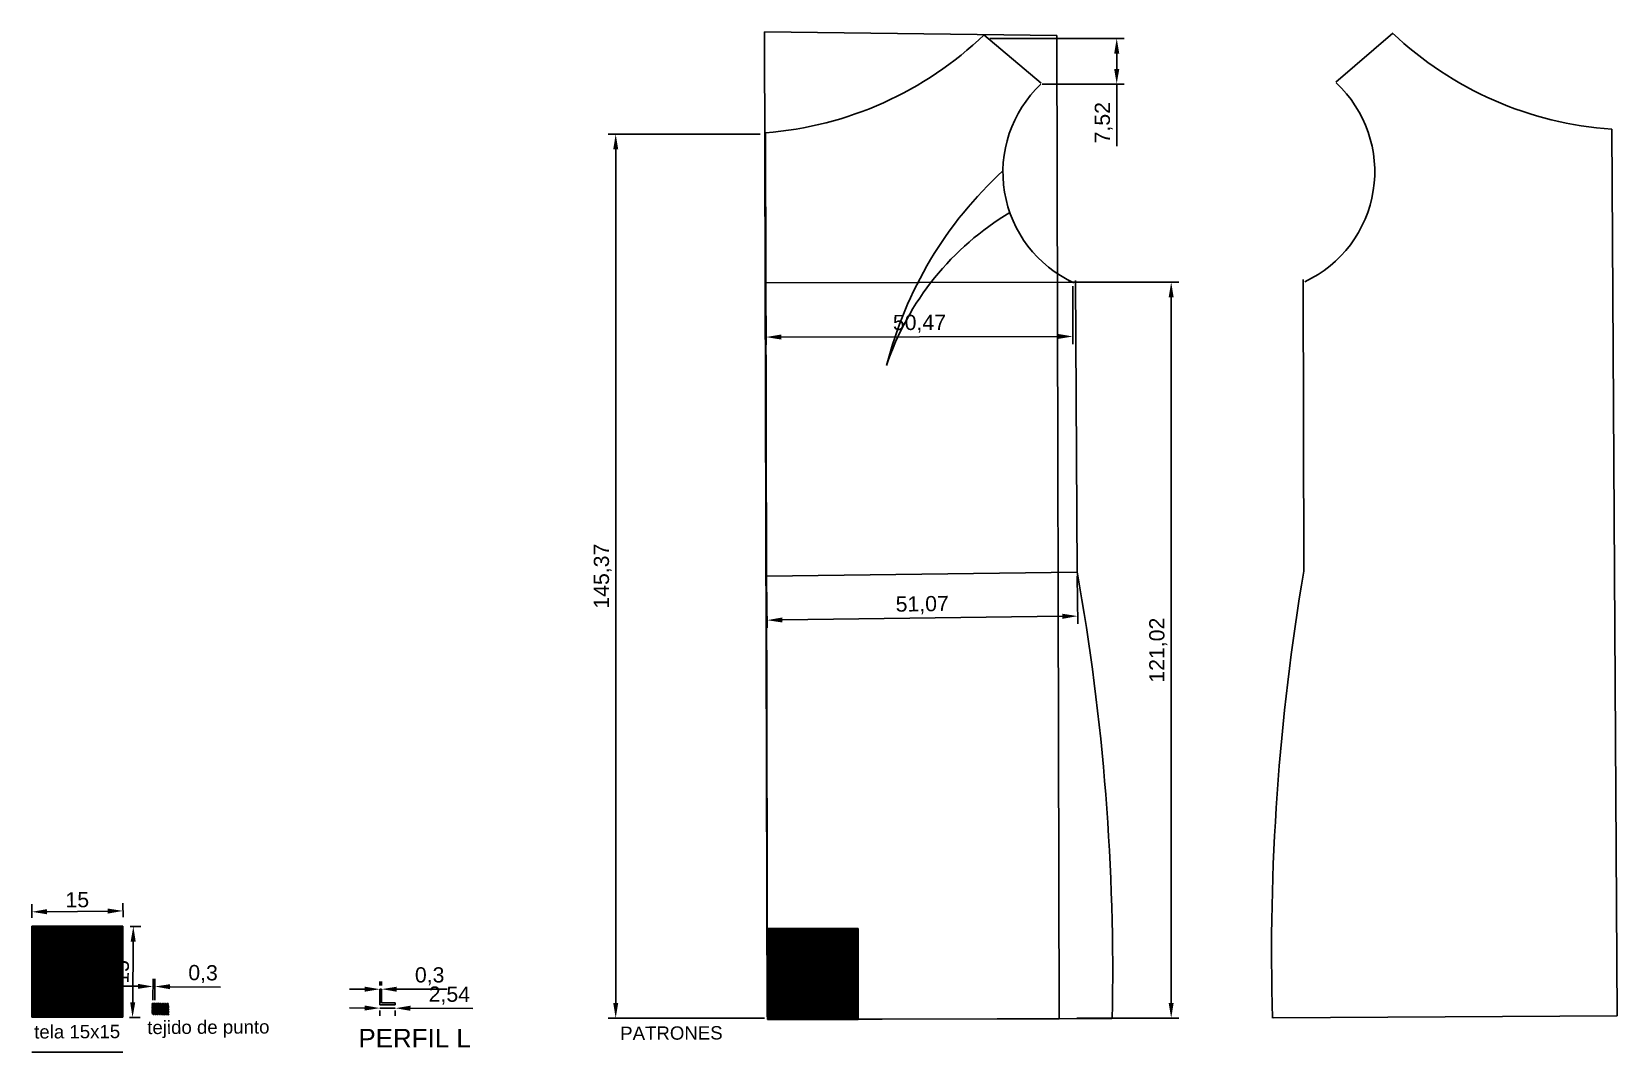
# Model space of a CAD drawing. Header units: millimetres. Extents: x 0 to 261, y -6 to 162.
import ezdxf

# ---------------------------------------------------------------- set-up
doc = ezdxf.new("R2010")
doc.units = ezdxf.units.MM
doc.styles.get("Standard").update_dxf_attribs({"font": 'arial.ttf'})
doc.dimstyles.new('ISO-25', dxfattribs={"dimtxt": 2.5, "dimasz": 2.5, "dimexe": 1.25, "dimexo": 0.625, "dimtad": 1, "dimtxsty": 'Standard', "dimcen": 2.5, "dimadec": 0, "dimazin": 0, "dimtfac": 1, "dimtmove": 0, "dimatfit": 3, "dimfxl": 1, "dimarcsym": 0})

# ---------------------------------------------------------------- blocks, each defined once
blk = doc.blocks.new('*D17')
at = {"color": 0, "lineweight": -2, "transparency": 16777216}
for p, q in [((16.15, 14.91), (17.92, 14.9)), ((16.65, 12.41), (16.56, 2.41)), ((16.02, -0.09), (17.79, -0.1))]:
    blk.add_line(p, q, dxfattribs=at)
at = {"color": 0, "transparency": 16777216}
for points in [[(16.23, 12.41), (17.06, 12.4), (16.67, 14.91)], [(16.15, 2.41), (16.98, 2.4), (16.54, -0.09)]]:
    blk.add_solid(points, dxfattribs=at)
at = {"layer": 'Defpoints', "color": 0, "transparency": 16777216}
for p in [(15.52, 14.92), (15.4, -0.08), (16.54, -0.09)]:
    blk.add_point(p, dxfattribs=at)
at = {"color": 0, "transparency": 16777216, "insert": (14.7, 7.42), "char_height": 2.5, "attachment_point": 5, "rotation": 89.5222}
blk.add_mtext('15', dxfattribs=at)
blk = doc.blocks.new('*D18')
at = {"color": 0, "lineweight": -2, "transparency": 16777216}
for p, q in [((-0.02, 16.29), (-0.05, 18.55)), ((14.98, 16.44), (14.95, 18.7)), ((2.47, 17.32), (12.47, 17.42))]:
    blk.add_line(p, q, dxfattribs=at)
at = {"color": 0, "transparency": 16777216}
for points in [[(2.46, 17.74), (2.47, 16.9), (-0.03, 17.3)], [(12.46, 17.84), (12.47, 17.01), (14.97, 17.45)]]:
    blk.add_solid(points, dxfattribs=at)
at = {"layer": 'Defpoints', "color": 0, "transparency": 16777216}
for p in [(-0.02, 15.66), (14.97, 17.45), (14.98, 15.82)]:
    blk.add_point(p, dxfattribs=at)
at = {"color": 0, "transparency": 16777216, "insert": (7.45, 19.27), "char_height": 2.5, "attachment_point": 5, "rotation": 0.5918}
blk.add_mtext('15', dxfattribs=at)
blk = doc.blocks.new('*D23')
at = {"color": 0, "lineweight": -2, "transparency": 16777216}
for p, q in [((54.71, 1.48), (52.21, 1.49)), ((57.21, 1.47), (59.75, 1.45)), ((57.21, 1.08), (57.21, 0.22)), ((59.75, 1.06), (59.75, 0.2)), ((62.25, 1.44), (72.53, 1.39))]:
    blk.add_line(p, q, dxfattribs=at)
at = {"color": 0, "transparency": 16777216}
for points in [[(54.71, 1.9), (54.71, 1.06), (57.21, 1.47)], [(62.26, 1.86), (62.25, 1.02), (59.75, 1.45)]]:
    blk.add_solid(points, dxfattribs=at)
at = {"layer": 'Defpoints', "color": 0, "transparency": 16777216}
for p in [(57.21, 1.7), (59.75, 1.69), (59.75, 1.45)]:
    blk.add_point(p, dxfattribs=at)
at = {"color": 0, "transparency": 16777216, "insert": (68.65, 3.53), "char_height": 2.5, "attachment_point": 5, "rotation": 359.6953}
blk.add_mtext('2,54', dxfattribs=at)
blk = doc.blocks.new('*D24')
at = {"color": 0, "lineweight": -2, "transparency": 16777216}
for p, q in [((57.21, 5.18), (57.21, 5.83)), ((57.51, 5.18), (57.51, 5.83)), ((54.71, 4.58), (52.21, 4.58)), ((57.21, 4.58), (57.51, 4.58)), ((60.01, 4.58), (68.31, 4.58))]:
    blk.add_line(p, q, dxfattribs=at)
at = {"color": 0, "transparency": 16777216}
for points in [[(54.71, 4.99), (54.71, 4.16), (57.21, 4.58)], [(60.01, 4.99), (60.01, 4.16), (57.51, 4.58)]]:
    blk.add_solid(points, dxfattribs=at)
at = {"layer": 'Defpoints', "color": 0, "transparency": 16777216}
for p in [(57.21, 4.55), (57.51, 4.58), (57.51, 4.55)]:
    blk.add_point(p, dxfattribs=at)
at = {"color": 0, "transparency": 16777216, "insert": (65.41, 6.7), "char_height": 2.5, "attachment_point": 5}
blk.add_mtext('0,3', dxfattribs=at)
blk = doc.blocks.new('*D32')
at = {"color": 0, "lineweight": -2, "transparency": 16777216}
for p, q in [((119.75, 145.18), (94.76, 145.18)), ((96.01, 142.68), (96.01, 2.32)), ((120.47, -0.18), (94.76, -0.18))]:
    blk.add_line(p, q, dxfattribs=at)
at = {"color": 0, "transparency": 16777216}
for points in [[(95.6, 142.68), (96.43, 142.68), (96.01, 145.18)], [(95.6, 2.32), (96.43, 2.32), (96.01, -0.18)]]:
    blk.add_solid(points, dxfattribs=at)
at = {"layer": 'Defpoints', "color": 0, "transparency": 16777216}
for p in [(120.38, 145.18), (96.01, -0.18), (121.09, -0.18)]:
    blk.add_point(p, dxfattribs=at)
at = {"color": 0, "transparency": 16777216, "insert": (93.89, 72.5), "char_height": 2.5, "attachment_point": 5, "rotation": 90}
blk.add_mtext('145,37', dxfattribs=at)
blk = doc.blocks.new('*D33')
at = {"color": 0, "lineweight": -2, "transparency": 16777216}
for p, q in [((170.45, 120.84), (188.63, 120.84)), ((187.38, 118.34), (187.38, 2.32)), ((171.88, -0.18), (188.63, -0.18))]:
    blk.add_line(p, q, dxfattribs=at)
at = {"color": 0, "transparency": 16777216}
for points in [[(186.96, 118.34), (187.79, 118.34), (187.38, 120.84)], [(186.96, 2.32), (187.79, 2.32), (187.38, -0.18)]]:
    blk.add_solid(points, dxfattribs=at)
at = {"layer": 'Defpoints', "color": 0, "transparency": 16777216}
for p in [(169.82, 120.84), (171.25, -0.18), (187.38, -0.18)]:
    blk.add_point(p, dxfattribs=at)
at = {"color": 0, "transparency": 16777216, "insert": (185.25, 60.33), "char_height": 2.5, "attachment_point": 5, "rotation": 90}
blk.add_mtext('121,02', dxfattribs=at)
blk = doc.blocks.new('*D34')
at = {"color": 0, "lineweight": -2, "transparency": 16777216}
for p, q in [((157.55, 160.94), (179.67, 160.94)), ((178.42, 158.44), (178.42, 155.92)), ((166.15, 153.42), (179.67, 153.42)), ((178.42, 153.42), (178.42, 143.22))]:
    blk.add_line(p, q, dxfattribs=at)
at = {"color": 0, "transparency": 16777216}
for points in [[(178, 158.44), (178.84, 158.44), (178.42, 160.94)], [(178, 155.92), (178.84, 155.92), (178.42, 153.42)]]:
    blk.add_solid(points, dxfattribs=at)
at = {"layer": 'Defpoints', "color": 0, "transparency": 16777216}
for p in [(156.92, 160.94), (165.52, 153.42), (178.42, 153.42)]:
    blk.add_point(p, dxfattribs=at)
at = {"color": 0, "transparency": 16777216, "insert": (176.29, 147.07), "char_height": 2.5, "attachment_point": 5, "rotation": 90}
blk.add_mtext('7,52', dxfattribs=at)
blk = doc.blocks.new('*D38')
at = {"color": 0, "lineweight": -2, "transparency": 16777216}
for p, q in [((120.83, 71.88), (120.94, 64.01)), ((171.9, 72.55), (172.01, 64.68)), ((169.49, 65.9), (123.42, 65.3))]:
    blk.add_line(p, q, dxfattribs=at)
at = {"color": 0, "transparency": 16777216}
for points in [[(123.41, 65.71), (123.43, 64.88), (120.92, 65.26)], [(169.49, 66.32), (169.5, 65.48), (171.99, 65.93)]]:
    blk.add_solid(points, dxfattribs=at)
at = {"layer": 'Defpoints', "color": 0, "transparency": 16777216}
for p in [(171.9, 73.18), (120.83, 72.51), (120.92, 65.26)]:
    blk.add_point(p, dxfattribs=at)
at = {"color": 0, "transparency": 16777216, "insert": (146.43, 67.73), "char_height": 2.5, "attachment_point": 5, "rotation": 0.7531}
blk.add_mtext('51,07', dxfattribs=at)
blk = doc.blocks.new('*D39')
at = {"color": 0, "lineweight": -2, "transparency": 16777216}
for p, q in [((120.73, 120.11), (120.75, 110.57)), ((171.19, 120.21), (171.21, 110.67)), ((168.71, 111.92), (123.24, 111.83))]:
    blk.add_line(p, q, dxfattribs=at)
at = {"color": 0, "transparency": 16777216}
for points in [[(123.24, 112.24), (123.24, 111.41), (120.74, 111.82)], [(168.71, 112.34), (168.71, 111.5), (171.21, 111.92)]]:
    blk.add_solid(points, dxfattribs=at)
at = {"layer": 'Defpoints', "color": 0, "transparency": 16777216}
for p in [(120.73, 120.73), (171.19, 120.84), (120.74, 111.82)]:
    blk.add_point(p, dxfattribs=at)
at = {"color": 0, "transparency": 16777216, "insert": (145.97, 114), "char_height": 2.5, "attachment_point": 5, "rotation": 0.1184}
blk.add_mtext('50,47', dxfattribs=at)
blk = doc.blocks.new('*D41')
at = {"color": 0, "lineweight": -2, "transparency": 16777216}
for p, q in [((19.89, 2.78), (19.93, 6.27)), ((20.19, 2.78), (20.23, 6.27)), ((17.41, 5.05), (14.91, 5.08)), ((19.91, 5.02), (20.22, 5.02)), ((22.72, 4.99), (31.02, 4.9))]:
    blk.add_line(p, q, dxfattribs=at)
at = {"color": 0, "transparency": 16777216}
for points in [[(17.42, 5.46), (17.41, 4.63), (19.91, 5.02)], [(22.72, 5.4), (22.71, 4.57), (20.22, 5.02)]]:
    blk.add_solid(points, dxfattribs=at)
at = {"layer": 'Defpoints', "color": 0, "transparency": 16777216}
for p in [(20.22, 5.02), (19.88, 2.15), (20.18, 2.15)]:
    blk.add_point(p, dxfattribs=at)
at = {"color": 0, "transparency": 16777216, "insert": (28.14, 7.06), "char_height": 2.5, "attachment_point": 5, "rotation": 359.3588}
blk.add_mtext('0,3', dxfattribs=at)

msp = doc.modelspace()

# ---------------------------------------------------------------- linework, layer by layer
for p, q in [((120.933, 0.053), (120.486, 162.036)), ((120.486, 162.036), (168.567, 161.39)), ((223.836, 161.814), (214.457, 153.763)), ((156.54, 161.533), (165.986, 153.56)), ((168.567, 161.39), (168.98, -0.286)), ((120.976, -0.397), (120.675, 145.409)), ((260.755, 0.188), (259.836, 145.992)), ((171.193, 120.837), (120.726, 120.733)), ((171.896, 73.178), (171.624, 121.138)), ((209.221, 73.334), (209.092, 121.294)), ((171.896, 73.178), (120.825, 72.506)), ((0, 14.944), (0, 0)), ((0, 14.944), (0, 0)), ((14.944, 14.944), (0, 14.944)), ((14.944, 14.794), (0, 14.794)), ((14.944, 14.644), (0, 14.644)), ((14.944, 14.494), (0, 14.494)), ((14.944, 14.349), (0, 14.349)), ((14.944, 14.199), (0, 14.199)), ((14.944, 14.049), (0, 14.049)), ((14.944, 13.899), (0, 13.899)), ((14.944, 13.749), (0, 13.749)), ((14.944, 13.599), (0, 13.599)), ((14.944, 13.454), (0, 13.454)), ((14.944, 13.304), (0, 13.304)), ((14.944, 13.154), (0, 13.154)), ((0.15, 0), (0.15, 14.944)), ((0.15, 0), (0.15, 14.944)), ((0.3, 0), (0.3, 14.944)), ((0.3, 0), (0.3, 14.944)), ((0.45, 0), (0.45, 14.944)), ((0.45, 0), (0.45, 14.944)), ((0.45, 0), (0.45, 14.944)), ((0.6, 0), (0.6, 14.944)), ((0.6, 0), (0.6, 14.944)), ((0.6, 0), (0.6, 14.944)), ((0.75, 0), (0.75, 14.944)), ((0.75, 0), (0.75, 14.944)), ((0.75, 0), (0.75, 14.944)), ((0.9, 0), (0.9, 14.944)), ((0.9, 0), (0.9, 14.944)), ((1.05, 0), (1.05, 14.944)), ((1.197, 0), (1.197, 14.944)), ((1.347, 0), (1.347, 14.944)), ((1.497, 0), (1.497, 14.944)), ((1.647, 0), (1.647, 14.944)), ((1.797, 0), (1.797, 14.944)), ((1.94, 0), (1.94, 14.944)), ((2.09, 0), (2.09, 14.944)), ((2.24, 0), (2.24, 14.944)), ((2.39, 0), (2.39, 14.944)), ((2.39, 0), (2.39, 14.944)), ((2.54, 0), (2.54, 14.944)), ((2.69, 0), (2.69, 14.944)), ((2.84, 0), (2.84, 14.944)), ((2.84, 0), (2.84, 14.944)), ((2.84, 0), (2.84, 14.944)), ((2.84, 0), (2.84, 14.944)), ((2.99, 0), (2.99, 14.944)), ((2.99, 0), (2.99, 14.944)), ((3.14, 0), (3.14, 14.944)), ((3.29, 0), (3.29, 14.944)), ((3.44, 0), (3.44, 14.944)), ((3.59, 0), (3.59, 14.944)), ((3.74, 0), (3.74, 14.944)), ((3.888, 0), (3.888, 14.944)), ((4.038, 0), (4.038, 14.944)), ((4.188, 0), (4.188, 14.944)), ((4.338, 0), (4.338, 14.944)), ((4.488, 0), (4.488, 14.944)), ((4.63, 0), (4.63, 14.944)), ((4.78, 0), (4.78, 14.944)), ((4.93, 0), (4.93, 14.944)), ((5.08, 0), (5.08, 14.944)), ((5.23, 0), (5.23, 14.944)), ((5.38, 0), (5.38, 14.944)), ((5.53, 0), (5.53, 14.944)), ((5.68, 0), (5.68, 14.944)), ((5.68, 0), (5.68, 14.944)), ((5.68, 0), (5.68, 14.944)), ((5.68, 0), (5.68, 14.944)), ((5.836, 0), (5.836, 14.944)), ((5.99, 0), (5.99, 14.944)), ((6.141, 0), (6.141, 14.944)), ((6.288, 0), (6.288, 14.944)), ((6.429, 0), (6.429, 14.944)), ((6.567, 0), (6.567, 14.944)), ((6.702, 0), (6.702, 14.944)), ((6.843, 0), (6.843, 14.944)), ((6.993, 0), (6.993, 14.944)), ((7.143, 0), (7.143, 14.944)), ((7.293, 0), (7.293, 14.944)), ((7.443, 0), (7.443, 14.944)), ((7.593, 0), (7.593, 14.944)), ((7.743, 0), (7.743, 14.944)), ((7.893, 0), (7.893, 14.944)), ((8.043, 0), (8.043, 14.944)), ((8.193, 0), (8.193, 14.944)), ((8.343, 0), (8.343, 14.944)), ((8.493, 0), (8.493, 14.944)), ((8.643, 0), (8.643, 14.944)), ((8.793, 0), (8.793, 14.944)), ((8.943, 0), (8.943, 15)), ((9.093, 0), (9.093, 14.944)), ((9.243, 0), (9.243, 14.944)), ((9.393, 0), (9.393, 14.944)), ((9.543, 0), (9.543, 14.944)), ((9.693, 0), (9.693, 14.944)), ((9.843, 0), (9.843, 14.944)), ((9.843, 0), (9.843, 14.944)), ((9.993, 0), (9.993, 14.944)), ((9.993, 0), (9.993, 14.944)), ((9.993, 0), (9.993, 14.944)), ((10.143, 0), (10.143, 14.944)), ((10.143, 0), (10.143, 14.944)), ((10.143, 0), (10.143, 14.944)), ((10.293, 0), (10.293, 14.944)), ((10.293, 0), (10.293, 14.944)), ((10.293, 0), (10.293, 14.944)), ((10.443, 0), (10.443, 14.944)), ((10.443, 0), (10.443, 14.944)), ((10.443, 0), (10.443, 14.944)), ((10.593, 0), (10.593, 14.944)), ((10.593, 0), (10.593, 14.944)), ((10.743, 0), (10.743, 14.944)), ((10.904, 0), (10.904, 14.944)), ((11.054, 0), (11.054, 14.944)), ((11.204, 0), (11.204, 14.944)), ((11.354, 0), (11.354, 14.944)), ((11.504, 0), (11.504, 14.944)), ((11.654, 0), (11.654, 14.944)), ((11.809, 0), (11.809, 14.944)), ((11.959, 0), (11.959, 14.944)), ((12.109, 0), (12.109, 14.944)), ((12.259, 0), (12.259, 14.944)), ((12.409, 0), (12.409, 14.944)), ((12.559, 0), (12.559, 14.944)), ((12.704, 0), (12.704, 14.944)), ((12.854, 0), (12.854, 14.944)), ((13.004, 0), (13.004, 14.944)), ((13.154, 0), (13.154, 14.944)), ((13.304, 0), (13.304, 14.944)), ((13.454, 0), (13.454, 14.944)), ((13.599, 0), (13.599, 14.944)), ((13.749, 0), (13.749, 14.944)), ((13.899, 0), (13.899, 14.944)), ((14.049, 0), (14.049, 14.944)), ((14.199, 0), (14.199, 14.944)), ((14.349, 0), (14.349, 14.944)), ((14.494, 0), (14.494, 14.944)), ((14.644, 0), (14.644, 14.944)), ((14.794, 0), (14.794, 14.944)), ((14.944, 0), (14.944, 14.944)), ((120.974, 14.545), (120.974, -0.399)), ((120.974, 14.545), (120.974, -0.399)), ((135.919, 14.545), (120.974, 14.545)), ((135.919, 14.395), (120.974, 14.395)), ((135.919, 14.245), (120.974, 14.245)), ((135.919, 14.095), (120.974, 14.095)), ((135.919, 13.95), (120.974, 13.95)), ((135.919, 13.8), (120.974, 13.8)), ((135.919, 13.65), (120.974, 13.65)), ((135.919, 13.5), (120.974, 13.5)), ((135.919, 13.35), (120.974, 13.35)), ((135.919, 13.2), (120.974, 13.2)), ((135.919, 13.055), (120.974, 13.055)), ((121.124, -0.399), (121.124, 14.545)), ((121.124, -0.399), (121.124, 14.545)), ((121.274, -0.399), (121.274, 14.545)), ((121.274, -0.399), (121.274, 14.545)), ((121.424, -0.399), (121.424, 14.545)), ((121.424, -0.399), (121.424, 14.545)), ((121.424, -0.399), (121.424, 14.545)), ((121.574, -0.399), (121.574, 14.545)), ((121.574, -0.399), (121.574, 14.545)), ((121.574, -0.399), (121.574, 14.545)), ((121.724, -0.399), (121.724, 14.545)), ((121.724, -0.399), (121.724, 14.545)), ((121.724, -0.399), (121.724, 14.545)), ((121.874, -0.399), (121.874, 14.545)), ((121.874, -0.399), (121.874, 14.545)), ((122.024, -0.399), (122.024, 14.545)), ((122.172, -0.399), (122.172, 14.545)), ((122.322, -0.399), (122.322, 14.545)), ((122.472, -0.399), (122.472, 14.545)), ((122.622, -0.399), (122.622, 14.545)), ((122.772, -0.399), (122.772, 14.545)), ((122.915, -0.399), (122.915, 14.545)), ((123.065, -0.399), (123.065, 14.545)), ((123.215, -0.399), (123.215, 14.545)), ((123.365, -0.399), (123.365, 14.545)), ((123.365, -0.399), (123.365, 14.545)), ((123.515, -0.399), (123.515, 14.545)), ((123.665, -0.399), (123.665, 14.545)), ((123.815, -0.399), (123.815, 14.545)), ((123.815, -0.399), (123.815, 14.545)), ((123.815, -0.399), (123.815, 14.545)), ((123.815, -0.399), (123.815, 14.545)), ((123.965, -0.399), (123.965, 14.545)), ((123.965, -0.399), (123.965, 14.545)), ((124.115, -0.399), (124.115, 14.545)), ((124.265, -0.399), (124.265, 14.545)), ((124.415, -0.399), (124.415, 14.545)), ((124.565, -0.399), (124.565, 14.545)), ((124.715, -0.399), (124.715, 14.545)), ((124.862, -0.399), (124.862, 14.545)), ((125.012, -0.399), (125.012, 14.545)), ((125.162, -0.399), (125.162, 14.545)), ((125.312, -0.399), (125.312, 14.545)), ((125.462, -0.399), (125.462, 14.545)), ((125.605, -0.399), (125.605, 14.545)), ((125.755, -0.399), (125.755, 14.545)), ((125.905, -0.399), (125.905, 14.545)), ((126.055, -0.399), (126.055, 14.545)), ((126.205, -0.399), (126.205, 14.545)), ((126.355, -0.399), (126.355, 14.545)), ((126.505, -0.399), (126.505, 14.545)), ((126.655, -0.399), (126.655, 14.545)), ((126.655, -0.399), (126.655, 14.545)), ((126.655, -0.399), (126.655, 14.545)), ((126.655, -0.399), (126.655, 14.545)), ((126.811, -0.399), (126.811, 14.545)), ((126.964, -0.399), (126.964, 14.545)), ((127.115, -0.399), (127.115, 14.545)), ((127.262, -0.399), (127.262, 14.545)), ((127.404, -0.399), (127.404, 14.545)), ((127.542, -0.399), (127.542, 14.545)), ((127.677, -0.399), (127.677, 14.545)), ((127.818, -0.399), (127.818, 14.545)), ((127.968, -0.399), (127.968, 14.545)), ((128.118, -0.399), (128.118, 14.545)), ((128.268, -0.399), (128.268, 14.545)), ((128.418, -0.399), (128.418, 14.545)), ((128.568, -0.399), (128.568, 14.545)), ((128.718, -0.399), (128.718, 14.545)), ((128.868, -0.399), (128.868, 14.545)), ((129.018, -0.399), (129.018, 14.545)), ((129.168, -0.399), (129.168, 14.545)), ((129.318, -0.399), (129.318, 14.545)), ((129.468, -0.399), (129.468, 14.545)), ((129.618, -0.399), (129.618, 14.545)), ((129.768, -0.399), (129.768, 14.545)), ((129.918, -0.399), (129.918, 14.601)), ((130.068, -0.399), (130.068, 14.545)), ((130.218, -0.399), (130.218, 14.545)), ((130.368, -0.399), (130.368, 14.545)), ((130.518, -0.399), (130.518, 14.545)), ((130.668, -0.399), (130.668, 14.545)), ((130.818, -0.399), (130.818, 14.545)), ((130.818, -0.399), (130.818, 14.545)), ((130.968, -0.399), (130.968, 14.545)), ((130.968, -0.399), (130.968, 14.545)), ((130.968, -0.399), (130.968, 14.545)), ((131.118, -0.399), (131.118, 14.545)), ((131.118, -0.399), (131.118, 14.545)), ((131.118, -0.399), (131.118, 14.545)), ((131.268, -0.399), (131.268, 14.545)), ((131.268, -0.399), (131.268, 14.545)), ((131.268, -0.399), (131.268, 14.545)), ((131.418, -0.399), (131.418, 14.545)), ((131.418, -0.399), (131.418, 14.545)), ((131.418, -0.399), (131.418, 14.545)), ((131.568, -0.399), (131.568, 14.545)), ((131.568, -0.399), (131.568, 14.545)), ((131.718, -0.399), (131.718, 14.545)), ((131.878, -0.399), (131.878, 14.545)), ((132.028, -0.399), (132.028, 14.545)), ((132.178, -0.399), (132.178, 14.545)), ((132.328, -0.399), (132.328, 14.545)), ((132.478, -0.399), (132.478, 14.545)), ((132.628, -0.399), (132.628, 14.545)), ((132.783, -0.399), (132.783, 14.545)), ((132.933, -0.399), (132.933, 14.545)), ((133.083, -0.399), (133.083, 14.545)), ((133.233, -0.399), (133.233, 14.545)), ((133.383, -0.399), (133.383, 14.545)), ((133.533, -0.399), (133.533, 14.545)), ((133.678, -0.399), (133.678, 14.545)), ((133.828, -0.399), (133.828, 14.545)), ((133.978, -0.399), (133.978, 14.545)), ((134.128, -0.399), (134.128, 14.545)), ((134.278, -0.399), (134.278, 14.545)), ((134.428, -0.399), (134.428, 14.545)), ((134.573, -0.399), (134.573, 14.545)), ((134.723, -0.399), (134.723, 14.545)), ((134.873, -0.399), (134.873, 14.545)), ((135.023, -0.399), (135.023, 14.545)), ((135.173, -0.399), (135.173, 14.545)), ((135.323, -0.399), (135.323, 14.545)), ((135.469, -0.399), (135.469, 14.545)), ((135.619, -0.399), (135.619, 14.545)), ((135.769, -0.399), (135.769, 14.545)), ((135.919, -0.399), (135.919, 14.545)), ((14.944, 13.004), (0, 13.004)), ((14.944, 12.854), (0, 12.854)), ((14.944, 12.704), (0, 12.704)), ((14.944, 12.559), (0, 12.559)), ((14.944, 12.409), (0, 12.409)), ((14.944, 12.259), (0, 12.259)), ((14.944, 12.109), (0, 12.109)), ((14.944, 11.959), (0, 11.959)), ((14.944, 11.809), (0, 11.809)), ((14.944, 11.654), (0, 11.654)), ((14.944, 11.504), (0, 11.504)), ((14.944, 11.354), (0, 11.354)), ((14.944, 11.204), (0, 11.204)), ((14.944, 11.054), (0, 11.054)), ((14.944, 10.904), (0, 10.904)), ((14.944, 10.743), (0, 10.743)), ((14.944, 10.593), (0, 10.593)), ((14.944, 10.593), (0, 10.593)), ((14.944, 10.443), (0, 10.443)), ((14.944, 10.443), (0, 10.443)), ((14.944, 10.443), (0, 10.443)), ((135.919, 12.905), (120.974, 12.905)), ((135.919, 12.755), (120.974, 12.755)), ((135.919, 12.605), (120.974, 12.605)), ((135.919, 12.455), (120.974, 12.455)), ((135.919, 12.305), (120.974, 12.305)), ((135.919, 12.16), (120.974, 12.16)), ((135.919, 12.01), (120.974, 12.01)), ((135.919, 11.86), (120.974, 11.86)), ((135.919, 11.71), (120.974, 11.71)), ((135.919, 11.56), (120.974, 11.56)), ((135.919, 11.41), (120.974, 11.41)), ((135.919, 11.255), (120.974, 11.255)), ((135.919, 11.105), (120.974, 11.105)), ((135.919, 10.955), (120.974, 10.955)), ((135.919, 10.805), (120.974, 10.805)), ((135.919, 10.655), (120.974, 10.655)), ((135.919, 10.505), (120.974, 10.505)), ((14.944, 10.293), (0, 10.293)), ((14.944, 10.293), (0, 10.293)), ((14.944, 10.293), (0, 10.293)), ((14.944, 10.143), (0, 10.143)), ((14.944, 10.143), (0, 10.143)), ((14.944, 10.143), (0, 10.143)), ((14.944, 9.993), (0, 9.993)), ((14.944, 9.993), (0, 9.993)), ((14.944, 9.993), (0, 9.993)), ((14.944, 9.843), (0, 9.843)), ((14.944, 9.843), (0, 9.843)), ((14.944, 9.693), (0, 9.693)), ((14.944, 9.543), (0, 9.543)), ((14.944, 9.393), (0, 9.393)), ((14.944, 9.243), (0, 9.243)), ((14.944, 9.093), (0, 9.093)), ((14.944, 8.943), (0, 8.943)), ((14.944, 8.793), (0, 8.793)), ((14.944, 8.643), (0, 8.643)), ((14.944, 8.493), (0, 8.493)), ((14.944, 8.343), (0, 8.343)), ((14.944, 8.193), (0, 8.193)), ((14.944, 8.043), (0, 8.043)), ((14.944, 7.893), (0, 7.893)), ((135.919, 10.344), (120.974, 10.344)), ((135.919, 10.194), (120.974, 10.194)), ((135.919, 10.194), (120.974, 10.194)), ((135.919, 10.044), (120.974, 10.044)), ((135.919, 10.044), (120.974, 10.044)), ((135.919, 10.044), (120.974, 10.044)), ((135.919, 9.894), (120.974, 9.894)), ((135.919, 9.894), (120.974, 9.894)), ((135.919, 9.894), (120.974, 9.894)), ((135.919, 9.744), (120.974, 9.744)), ((135.919, 9.744), (120.974, 9.744)), ((135.919, 9.744), (120.974, 9.744)), ((135.919, 9.594), (120.974, 9.594)), ((135.919, 9.594), (120.974, 9.594)), ((135.919, 9.594), (120.974, 9.594)), ((135.919, 9.444), (120.974, 9.444)), ((135.919, 9.444), (120.974, 9.444)), ((135.919, 9.294), (120.974, 9.294)), ((135.919, 9.144), (120.974, 9.144)), ((135.919, 8.994), (120.974, 8.994)), ((135.919, 8.844), (120.974, 8.844)), ((135.919, 8.694), (120.974, 8.694)), ((135.919, 8.544), (120.974, 8.544)), ((135.919, 8.394), (120.974, 8.394)), ((135.919, 8.244), (120.974, 8.244)), ((135.919, 8.094), (120.974, 8.094)), ((135.919, 7.944), (120.974, 7.944)), ((14.944, 7.743), (0, 7.743)), ((14.944, 7.593), (0, 7.593)), ((14.944, 7.443), (0, 7.443)), ((14.944, 7.293), (0, 7.293)), ((14.944, 7.143), (0, 7.143)), ((14.944, 6.993), (0, 6.993)), ((14.944, 6.843), (0, 6.843)), ((14.944, 6.702), (0, 6.702)), ((14.944, 6.567), (0, 6.567)), ((14.944, 6.429), (0, 6.429)), ((14.944, 6.288), (0, 6.288)), ((14.944, 6.141), (0, 6.141)), ((14.944, 5.99), (0, 5.99)), ((14.944, 5.836), (0, 5.836)), ((14.944, 5.68), (0, 5.68)), ((14.944, 5.68), (0, 5.68)), ((14.944, 5.68), (0, 5.68)), ((14.944, 5.68), (0, 5.68)), ((14.944, 5.53), (0, 5.53)), ((14.944, 5.38), (0, 5.38)), ((14.944, 5.23), (0, 5.23)), ((15, 7.5), (15, 7.5)), ((135.919, 7.794), (120.974, 7.794)), ((135.919, 7.644), (120.974, 7.644)), ((135.919, 7.494), (120.974, 7.494)), ((135.919, 7.344), (120.974, 7.344)), ((135.919, 7.194), (120.974, 7.194)), ((135.919, 7.044), (120.974, 7.044)), ((135.919, 6.894), (120.974, 6.894)), ((135.919, 6.744), (120.974, 6.744)), ((135.919, 6.594), (120.974, 6.594)), ((135.919, 6.444), (120.974, 6.444)), ((135.919, 6.303), (120.974, 6.303)), ((135.919, 6.168), (120.974, 6.168)), ((135.919, 6.03), (120.974, 6.03)), ((135.919, 5.889), (120.974, 5.889)), ((135.919, 5.742), (120.974, 5.742)), ((135.919, 5.591), (120.974, 5.591)), ((135.919, 5.437), (120.974, 5.437)), ((135.919, 5.281), (120.974, 5.281)), ((135.919, 5.281), (120.974, 5.281)), ((135.919, 5.281), (120.974, 5.281)), ((135.919, 5.281), (120.974, 5.281)), ((135.974, 7.101), (135.974, 7.101)), ((14.944, 5.08), (0, 5.08)), ((14.944, 4.93), (0, 4.93)), ((14.944, 4.78), (0, 4.78)), ((14.944, 4.63), (0, 4.63)), ((14.944, 4.487), (0, 4.487)), ((14.944, 4.337), (0, 4.337)), ((14.944, 4.187), (0, 4.187)), ((14.944, 4.037), (0, 4.037)), ((14.944, 3.887), (0, 3.887)), ((14.944, 3.74), (0, 3.74)), ((14.944, 3.59), (0, 3.59)), ((14.944, 3.44), (0, 3.44)), ((14.944, 3.29), (0, 3.29)), ((14.944, 3.14), (0, 3.14)), ((14.944, 2.99), (0, 2.99)), ((14.944, 2.99), (0, 2.99)), ((14.944, 2.84), (0, 2.84)), ((14.944, 2.84), (0, 2.84)), ((14.944, 2.84), (0, 2.84)), ((14.944, 2.84), (0, 2.84)), ((14.944, 2.69), (0, 2.69)), ((57.215, 2.011), (57.206, 4.551)), ((57.206, 4.551), (57.506, 4.551)), ((57.506, 4.551), (57.506, 2.314)), ((135.919, 5.131), (120.974, 5.131)), ((135.919, 4.981), (120.974, 4.981)), ((135.919, 4.831), (120.974, 4.831)), ((135.919, 4.681), (120.974, 4.681)), ((135.919, 4.531), (120.974, 4.531)), ((135.919, 4.381), (120.974, 4.381)), ((135.919, 4.231), (120.974, 4.231)), ((135.919, 4.088), (120.974, 4.088)), ((135.919, 3.938), (120.974, 3.938)), ((135.919, 3.788), (120.974, 3.788)), ((135.919, 3.638), (120.974, 3.638)), ((135.919, 3.488), (120.974, 3.488)), ((135.919, 3.341), (120.974, 3.341)), ((135.919, 3.191), (120.974, 3.191)), ((135.919, 3.041), (120.974, 3.041)), ((135.919, 2.891), (120.974, 2.891)), ((135.919, 2.741), (120.974, 2.741)), ((14.944, 2.54), (0, 2.54)), ((14.944, 2.39), (0, 2.39)), ((14.944, 2.39), (0, 2.39)), ((14.944, 2.24), (0, 2.24)), ((14.944, 2.09), (0, 2.09)), ((14.944, 1.94), (0, 1.94)), ((14.944, 1.797), (0, 1.797)), ((14.944, 1.647), (0, 1.647)), ((14.944, 1.497), (0, 1.497)), ((14.944, 1.347), (0, 1.347)), ((14.944, 1.197), (0, 1.197)), ((14.944, 1.05), (0, 1.05)), ((14.944, 0.9), (0, 0.9)), ((14.944, 0.9), (0, 0.9)), ((14.944, 0.75), (0, 0.75)), ((14.944, 0.75), (0, 0.75)), ((14.944, 0.75), (0, 0.75)), ((14.944, 0.6), (0, 0.6)), ((14.944, 0.6), (0, 0.6)), ((14.944, 0.6), (0, 0.6)), ((14.944, 0.45), (0, 0.45)), ((14.944, 0.45), (0, 0.45)), ((14.944, 0.45), (0, 0.45)), ((14.944, 0.3), (0, 0.3)), ((14.944, 0.15), (0, 0.15)), ((14.944, 0.15), (0, 0.15)), ((0, 0), (14.944, 0)), ((7.5, 0), (7.5, 0)), ((19.806, 0.497), (19.745, 0.769)), ((19.809, 0.771), (19.748, 1.043)), ((19.812, 1.062), (19.751, 1.334)), ((19.815, 1.348), (19.754, 1.62)), ((19.822, 1.619), (19.761, 1.891)), ((19.834, 1.902), (19.774, 2.174)), ((19.96, 0.768), (19.895, 0.497)), ((19.963, 1.043), (19.899, 0.771)), ((19.966, 1.333), (19.901, 1.062)), ((19.97, 1.619), (19.905, 1.348)), ((19.976, 1.891), (19.912, 1.619)), ((19.989, 2.173), (19.924, 1.902)), ((20.109, 0.494), (20.049, 0.765)), ((20.113, 0.768), (20.052, 1.04)), ((20.116, 1.059), (20.055, 1.331)), ((20.119, 1.344), (20.058, 1.616)), ((20.126, 1.616), (20.065, 1.888)), ((20.138, 1.898), (20.077, 2.17)), ((20.264, 0.765), (20.199, 0.494)), ((20.267, 1.039), (20.203, 0.768)), ((20.27, 1.33), (20.205, 1.059)), ((20.273, 1.615), (20.209, 1.344)), ((20.28, 1.887), (20.216, 1.616)), ((20.293, 2.169), (20.228, 1.898)), ((20.413, 0.49), (20.353, 0.762)), ((20.417, 0.764), (20.356, 1.036)), ((20.42, 1.055), (20.359, 1.327)), ((20.423, 1.341), (20.362, 1.613)), ((20.43, 1.612), (20.369, 1.884)), ((20.442, 1.895), (20.382, 2.167)), ((20.568, 0.761), (20.503, 0.49)), ((20.571, 1.036), (20.507, 0.764)), ((20.574, 1.326), (20.509, 1.055)), ((20.577, 1.612), (20.513, 1.341)), ((20.584, 1.884), (20.52, 1.612)), ((20.597, 2.166), (20.532, 1.895)), ((20.718, 0.486), (20.657, 0.758)), ((20.721, 0.761), (20.66, 1.033)), ((20.724, 1.051), (20.663, 1.323)), ((20.727, 1.337), (20.667, 1.609)), ((20.734, 1.609), (20.673, 1.881)), ((20.747, 1.891), (20.686, 2.163)), ((20.872, 0.757), (20.807, 0.486)), ((20.876, 1.032), (20.811, 0.761)), ((20.878, 1.322), (20.814, 1.051)), ((20.882, 1.608), (20.817, 1.337)), ((20.889, 1.88), (20.824, 1.609)), ((20.901, 2.162), (20.836, 1.891)), ((21.022, 0.482), (20.961, 0.754)), ((21.025, 0.757), (20.964, 1.029)), ((21.028, 1.047), (20.967, 1.319)), ((21.031, 1.333), (20.971, 1.605)), ((21.038, 1.605), (20.977, 1.877)), ((21.051, 1.887), (20.99, 2.159)), ((21.176, 0.753), (21.111, 0.482)), ((21.18, 1.028), (21.115, 0.757)), ((21.182, 1.319), (21.118, 1.047)), ((21.186, 1.604), (21.121, 1.333)), ((21.193, 1.876), (21.128, 1.605)), ((21.205, 2.158), (21.14, 1.887)), ((21.326, 0.477), (21.265, 0.749)), ((21.329, 0.752), (21.268, 1.024)), ((21.332, 1.042), (21.271, 1.314)), ((21.335, 1.328), (21.274, 1.6)), ((21.342, 1.6), (21.281, 1.872)), ((21.354, 1.882), (21.294, 2.154)), ((21.48, 0.748), (21.415, 0.477)), ((21.483, 1.023), (21.419, 0.752)), ((21.486, 1.314), (21.421, 1.042)), ((21.49, 1.599), (21.425, 1.328)), ((21.496, 1.871), (21.432, 1.6)), ((21.509, 2.153), (21.444, 1.882)), ((21.63, 0.473), (21.569, 0.745)), ((21.633, 0.748), (21.572, 1.02)), ((21.636, 1.038), (21.575, 1.31)), ((21.639, 1.324), (21.578, 1.596)), ((21.646, 1.596), (21.585, 1.868)), ((21.658, 1.878), (21.598, 2.15)), ((21.784, 0.744), (21.719, 0.473)), ((21.787, 1.019), (21.723, 0.748)), ((21.79, 1.309), (21.725, 1.038)), ((21.794, 1.595), (21.729, 1.324)), ((21.8, 1.867), (21.736, 1.596)), ((21.813, 2.149), (21.748, 1.878)), ((21.934, 0.469), (21.873, 0.741)), ((21.937, 0.743), (21.876, 1.015)), ((21.94, 1.034), (21.879, 1.306)), ((21.943, 1.32), (21.882, 1.592)), ((21.95, 1.591), (21.889, 1.863)), ((21.962, 1.873), (21.902, 2.145)), ((22.088, 0.74), (22.023, 0.469)), ((22.091, 1.015), (22.027, 0.743)), ((22.094, 1.305), (22.029, 1.034)), ((22.098, 1.591), (22.033, 1.32)), ((22.104, 1.862), (22.04, 1.591)), ((22.117, 2.145), (22.052, 1.873)), ((22.238, 0.465), (22.177, 0.737)), ((22.241, 0.739), (22.18, 1.011)), ((22.244, 1.03), (22.183, 1.302)), ((22.247, 1.316), (22.187, 1.588)), ((22.254, 1.587), (22.194, 1.859)), ((22.267, 1.87), (22.206, 2.141)), ((22.392, 0.736), (22.327, 0.465)), ((22.396, 1.011), (22.331, 0.739)), ((22.398, 1.301), (22.334, 1.03)), ((22.402, 1.587), (22.337, 1.316)), ((22.409, 1.859), (22.344, 1.587)), ((22.421, 2.141), (22.356, 1.87)), ((57.214, 2.315), (57.207, 2.315)), ((59.755, 2.011), (57.215, 2.011)), ((59.747, 2.311), (57.506, 2.314)), ((59.755, 2.011), (59.747, 2.311)), ((135.919, 2.591), (120.974, 2.591)), ((135.919, 2.591), (120.974, 2.591)), ((135.919, 2.441), (120.974, 2.441)), ((135.919, 2.441), (120.974, 2.441)), ((135.919, 2.441), (120.974, 2.441)), ((135.919, 2.441), (120.974, 2.441)), ((135.919, 2.291), (120.974, 2.291)), ((135.919, 2.141), (120.974, 2.141)), ((135.919, 1.991), (120.974, 1.991)), ((135.919, 1.991), (120.974, 1.991)), ((135.919, 1.841), (120.974, 1.841)), ((135.919, 1.691), (120.974, 1.691)), ((135.919, 1.541), (120.974, 1.541)), ((135.919, 1.398), (120.974, 1.398)), ((135.919, 1.248), (120.974, 1.248)), ((135.919, 1.098), (120.974, 1.098)), ((135.919, 0.948), (120.974, 0.948)), ((135.919, 0.798), (120.974, 0.798)), ((135.919, 0.651), (120.974, 0.651)), ((135.919, 0.501), (120.974, 0.501)), ((135.919, 0.501), (120.974, 0.501)), ((135.919, 0.351), (120.974, 0.351)), ((135.919, 0.351), (120.974, 0.351)), ((135.919, 0.351), (120.974, 0.351)), ((135.919, 0.201), (120.974, 0.201)), ((135.919, 0.201), (120.974, 0.201)), ((135.919, 0.201), (120.974, 0.201)), ((135.919, 0.051), (120.974, 0.051)), ((135.919, 0.051), (120.974, 0.051)), ((135.919, 0.051), (120.974, 0.051)), ((204.127, -0.155), (260.755, 0.188)), ((135.919, -0.099), (120.974, -0.099)), ((135.919, -0.099), (120.974, -0.099)), ((135.919, -0.249), (120.974, -0.249)), ((135.919, -0.249), (120.974, -0.249)), ((168.98, -0.286), (120.974, -0.332)), ((120.974, -0.399), (135.919, -0.399)), ((177.605, -0.266), (120.976, -0.397)), ((128.474, -0.399), (128.474, -0.399)), ((14.928, -5.798), (-0.017, -5.798))]:
    msp.add_line(p, q)
for centre, radius, start, end in [((263.917, 204.304), 58.454, 226.63458, 265.99666), ((116.106, 203.685), 58.454, 274.48312, 313.84521), ((179.676, 138.921), 19.975, 133.49091, 245.38019), ((200.89, 139.009), 19.975, 295.0996, 46.98887), ((203.935, 90.988), 65.405, 132.55285, 165.70108), ((184.763, 92.271), 46.641, 120.87306, 161.40754), ((-195.383, 7.368), 373.145, 358.82194, 10.15539), ((577.038, 10.602), 373.145, 170.32439, 181.65784), ((19.852, 0.749), 0.109, 9.94422, 169.65054), ((19.856, 1.024), 0.109, 9.94422, 169.65054), ((19.858, 1.314), 0.109, 9.94422, 169.65054), ((19.862, 1.6), 0.109, 9.94422, 169.65054), ((19.869, 1.872), 0.109, 9.94422, 169.65054), ((19.881, 2.154), 0.109, 9.94422, 169.65054), ((20.003, 0.514), 0.109, 189.42508, 349.1314), ((20.006, 0.788), 0.109, 189.42508, 349.1314), ((20.009, 1.079), 0.109, 189.42508, 349.1314), ((20.012, 1.364), 0.109, 189.42508, 349.1314), ((20.019, 1.636), 0.109, 189.42508, 349.1314), ((20.031, 1.918), 0.109, 189.42508, 349.1314), ((20.156, 0.746), 0.109, 9.94422, 169.65054), ((20.16, 1.02), 0.109, 9.94422, 169.65054), ((20.162, 1.311), 0.109, 9.94422, 169.65054), ((20.166, 1.597), 0.109, 9.94422, 169.65054), ((20.173, 1.868), 0.109, 9.94422, 169.65054), ((20.185, 2.15), 0.109, 9.94422, 169.65054), ((20.306, 0.51), 0.109, 189.42508, 349.1314), ((20.31, 0.785), 0.109, 189.42508, 349.1314), ((20.313, 1.076), 0.109, 189.42508, 349.1314), ((20.316, 1.361), 0.109, 189.42508, 349.1314), ((20.323, 1.633), 0.109, 189.42508, 349.1314), ((20.335, 1.915), 0.109, 189.42508, 349.1314), ((20.46, 0.742), 0.109, 9.94422, 169.65054), ((20.464, 1.017), 0.109, 9.94422, 169.65054), ((20.466, 1.307), 0.109, 9.94422, 169.65054), ((20.47, 1.593), 0.109, 9.94422, 169.65054), ((20.477, 1.865), 0.109, 9.94422, 169.65054), ((20.489, 2.147), 0.109, 9.94422, 169.65054), ((20.61, 0.507), 0.109, 189.42508, 349.1314), ((20.614, 0.781), 0.109, 189.42508, 349.1314), ((20.617, 1.072), 0.109, 189.42508, 349.1314), ((20.62, 1.357), 0.109, 189.42508, 349.1314), ((20.627, 1.629), 0.109, 189.42508, 349.1314), ((20.639, 1.911), 0.109, 189.42508, 349.1314), ((20.764, 0.738), 0.109, 9.94422, 169.65054), ((20.768, 1.013), 0.109, 9.94422, 169.65054), ((20.771, 1.304), 0.109, 9.94422, 169.65054), ((20.774, 1.589), 0.109, 9.94422, 169.65054), ((20.781, 1.861), 0.109, 9.94422, 169.65054), ((20.793, 2.143), 0.109, 9.94422, 169.65054), ((20.915, 0.503), 0.109, 189.42508, 349.1314), ((20.918, 0.777), 0.109, 189.42508, 349.1314), ((20.921, 1.068), 0.109, 189.42508, 349.1314), ((20.924, 1.354), 0.109, 189.42508, 349.1314), ((20.931, 1.625), 0.109, 189.42508, 349.1314), ((20.944, 1.908), 0.109, 189.42508, 349.1314), ((21.068, 0.735), 0.109, 9.94422, 169.65054), ((21.072, 1.009), 0.109, 9.94422, 169.65054), ((21.075, 1.3), 0.109, 9.94422, 169.65054), ((21.078, 1.585), 0.109, 9.94422, 169.65054), ((21.085, 1.857), 0.109, 9.94422, 169.65054), ((21.097, 2.139), 0.109, 9.94422, 169.65054), ((21.219, 0.499), 0.109, 189.42508, 349.1314), ((21.222, 0.774), 0.109, 189.42508, 349.1314), ((21.225, 1.064), 0.109, 189.42508, 349.1314), ((21.228, 1.35), 0.109, 189.42508, 349.1314), ((21.235, 1.622), 0.109, 189.42508, 349.1314), ((21.248, 1.904), 0.109, 189.42508, 349.1314), ((21.372, 0.729), 0.109, 9.94422, 169.65054), ((21.376, 1.004), 0.109, 9.94422, 169.65054), ((21.378, 1.295), 0.109, 9.94422, 169.65054), ((21.382, 1.58), 0.109, 9.94422, 169.65054), ((21.389, 1.852), 0.109, 9.94422, 169.65054), ((21.401, 2.134), 0.109, 9.94422, 169.65054), ((21.523, 0.494), 0.109, 189.42508, 349.1314), ((21.526, 0.769), 0.109, 189.42508, 349.1314), ((21.529, 1.059), 0.109, 189.42508, 349.1314), ((21.532, 1.345), 0.109, 189.42508, 349.1314), ((21.539, 1.616), 0.109, 189.42508, 349.1314), ((21.551, 1.899), 0.109, 189.42508, 349.1314), ((21.676, 0.725), 0.109, 9.94422, 169.65054), ((21.68, 1), 0.109, 9.94422, 169.65054), ((21.682, 1.291), 0.109, 9.94422, 169.65054), ((21.686, 1.576), 0.109, 9.94422, 169.65054), ((21.693, 1.848), 0.109, 9.94422, 169.65054), ((21.705, 2.13), 0.109, 9.94422, 169.65054), ((21.826, 0.49), 0.109, 189.42508, 349.1314), ((21.83, 0.764), 0.109, 189.42508, 349.1314), ((21.833, 1.055), 0.109, 189.42508, 349.1314), ((21.836, 1.341), 0.109, 189.42508, 349.1314), ((21.843, 1.612), 0.109, 189.42508, 349.1314), ((21.855, 1.895), 0.109, 189.42508, 349.1314), ((21.98, 0.721), 0.109, 9.94422, 169.65054), ((21.984, 0.996), 0.109, 9.94422, 169.65054), ((21.986, 1.286), 0.109, 9.94422, 169.65054), ((21.99, 1.572), 0.109, 9.94422, 169.65054), ((21.997, 1.844), 0.109, 9.94422, 169.65054), ((22.009, 2.126), 0.109, 9.94422, 169.65054), ((22.131, 0.486), 0.109, 189.42508, 349.1314), ((22.134, 0.76), 0.109, 189.42508, 349.1314), ((22.137, 1.051), 0.109, 189.42508, 349.1314), ((22.14, 1.336), 0.109, 189.42508, 349.1314), ((22.147, 1.608), 0.109, 189.42508, 349.1314), ((22.159, 1.89), 0.109, 189.42508, 349.1314), ((22.284, 0.717), 0.109, 9.94422, 169.65054), ((22.288, 0.992), 0.109, 9.94422, 169.65054), ((22.291, 1.282), 0.109, 9.94422, 169.65054), ((22.294, 1.568), 0.109, 9.94422, 169.65054), ((22.301, 1.84), 0.109, 9.94422, 169.65054), ((22.313, 2.122), 0.109, 9.94422, 169.65054), ((22.435, 0.482), 0.109, 189.42508, 349.1314), ((22.438, 0.756), 0.109, 189.42508, 349.1314), ((22.441, 1.047), 0.109, 189.42508, 349.1314), ((22.444, 1.332), 0.109, 189.42508, 349.1314), ((22.451, 1.604), 0.109, 189.42508, 349.1314), ((22.464, 1.886), 0.109, 189.42508, 349.1314)]:
    msp.add_arc(centre, radius, start, end)

# ---------------------------------------------------------------- texts
for s, height, p in [('tela 15x15', 2.1937, (0.365, -3.542)), ('tejido de punto', 2.19365, (18.963, -2.81)), ('PATRONES', 2.1937, (96.755, -3.777))]:
    msp.add_text(s, height=height, rotation=0.29819).set_placement(p)
msp.add_text('PERFIL L', height=3.0521).set_placement((53.69, -5))

# ---------------------------------------------------------------- dimensions: what is measured, and where the dimension line sits
for base, p1, p2, picture, middle in [((178.419, 153.419), (156.922, 160.938), (165.521, 153.419), '*D34', (176.292, 147.07)), ((96.0129, -0.1815), (120.3765, 145.1838), (121.0931, -0.1815), '*D32', (93.8855, 72.5012)), ((187.377, -0.181), (169.82, 120.837), (171.254, -0.181), '*D33', (185.249, 60.328))]:
    dim = msp.add_linear_dim(base=base, p1=p1, p2=p2, angle=90, dimstyle='ISO-25')
    dim.commit()
    dim.dimension.update_dxf_attribs({"geometry": picture, "text_midpoint": middle})
for p1, p2, distance, picture, middle in [((171.193, 120.837), (120.726, 120.733), 8.912, '*D39', (145.973, 114)), ((171.8957, 73.1776), (120.8253, 72.5063), 7.2442, '*D38', (146.4278, 67.7255)), ((-0.017, 15.662), (14.982, 15.816), 1.634, '*D18', (7.446, 19.274)), ((15.522, 14.916), (15.397, -0.083), 1.145, '*D17', (14.704, 7.423)), ((19.881, 2.154), (20.185, 2.15), 2.866, '*D41', (28.141, 7.055)), ((57.213, 1.703), (59.755, 1.689), -0.235, '*D23', (68.653, 3.535))]:
    dim = msp.add_aligned_dim(p1=p1, p2=p2, distance=distance, dimstyle='ISO-25')
    dim.commit()
    dim.dimension.update_dxf_attribs({"geometry": picture, "text_midpoint": middle})
dim = msp.add_linear_dim(base=(57.506, 4.576), p1=(57.206, 4.551), p2=(57.506, 4.551), dimstyle='ISO-25')
dim.commit()
dim.dimension.update_dxf_attribs({"geometry": '*D24', "text_midpoint": (65.407, 6.704)})

doc.saveas('drawing.dxf')
